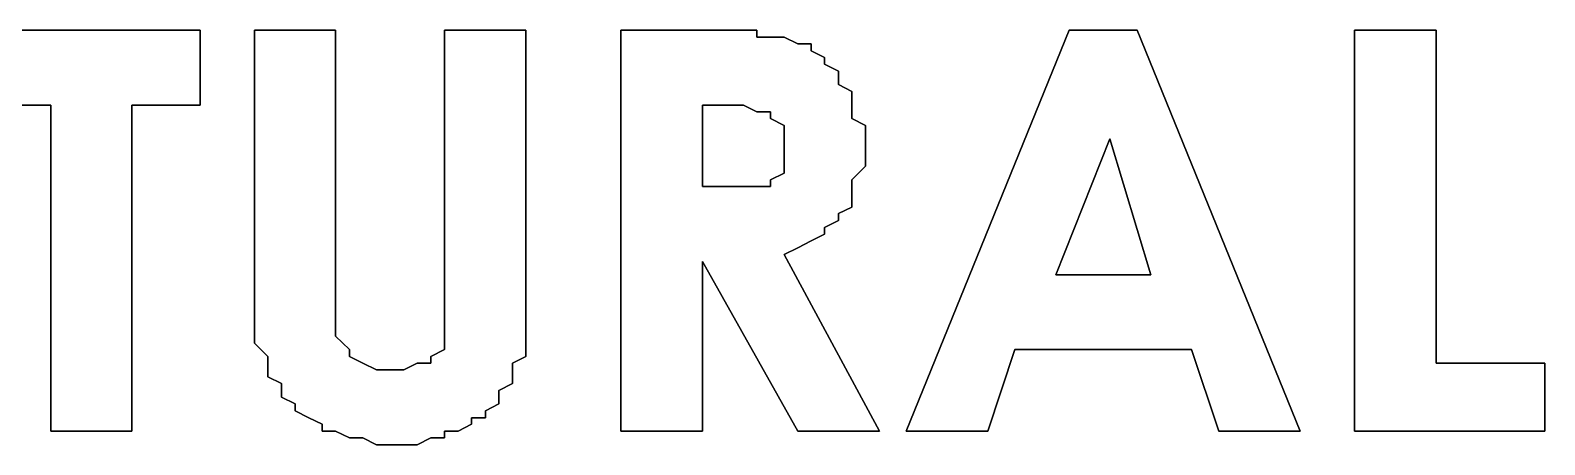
# Model space of a CAD drawing. Header units: metres. Extents: x 2.9 to 42.8, y 1.7 to 28.7.
# Drawn here: x 41.5061 to 41.8994, y 4.4944 to 4.602 of the extents above; entities that cross this region are included whole.
import ezdxf

# ---------------------------------------------------------------- set-up
doc = ezdxf.new("R2010")
doc.units = ezdxf.units.M
doc.layers.add('NEGRO', color=7, linetype='Continuous')

msp = doc.modelspace()

# ---------------------------------------------------------------- linework, layer by layer
at = {"layer": 'NEGRO', "lineweight": -3}
for points in [[(41.5502, 4.602), (41.4937, 4.602), (41.5502, 4.602)], [(41.5502, 4.5826), (41.5502, 4.602), (41.5502, 4.5826)], [(41.5643, 4.602), (41.5643, 4.5403), (41.5643, 4.602)], [(41.5854, 4.602), (41.5643, 4.602), (41.5854, 4.602)], [(41.5854, 4.535), (41.5854, 4.602), (41.5854, 4.535)], [(41.6348, 4.602), (41.6137, 4.602), (41.6348, 4.602)], [(41.6137, 4.602), (41.6137, 4.5367), (41.6137, 4.602)], [(41.6348, 4.5403), (41.6348, 4.602), (41.6348, 4.5403)], [(41.6595, 4.602), (41.6595, 4.4979), (41.6595, 4.602)], [(41.6807, 4.602), (41.6595, 4.602), (41.6807, 4.602)], [(41.6842, 4.602), (41.6807, 4.602), (41.6842, 4.602)], [(41.6878, 4.602), (41.6842, 4.602), (41.6878, 4.602)], [(41.6913, 4.602), (41.6878, 4.602), (41.6913, 4.602)], [(41.6948, 4.602), (41.6913, 4.602), (41.6948, 4.602)], [(41.6948, 4.6002), (41.6948, 4.602), (41.6948, 4.6002)], [(41.7759, 4.602), (41.7336, 4.4979), (41.7759, 4.602)], [(41.7936, 4.602), (41.7759, 4.602), (41.7936, 4.602)], [(41.8359, 4.4979), (41.7936, 4.602), (41.8359, 4.4979)], [(41.85, 4.602), (41.85, 4.4979), (41.85, 4.602)], [(41.8712, 4.602), (41.85, 4.602), (41.8712, 4.602)], [(41.8712, 4.5156), (41.8712, 4.602), (41.8712, 4.5156)], [(41.6983, 4.6002), (41.6948, 4.6002), (41.6983, 4.6002)], [(41.7019, 4.6002), (41.6983, 4.6002), (41.7019, 4.6002)], [(41.7054, 4.5985), (41.7019, 4.6002), (41.7054, 4.5985)], [(41.7089, 4.5985), (41.7054, 4.5985), (41.7089, 4.5985)], [(41.7089, 4.5967), (41.7089, 4.5985), (41.7089, 4.5967)], [(41.7124, 4.5949), (41.7089, 4.5967), (41.7124, 4.5949)], [(41.7124, 4.5932), (41.7124, 4.5949), (41.7124, 4.5932)], [(41.716, 4.5914), (41.7124, 4.5932), (41.716, 4.5914)], [(41.716, 4.5896), (41.716, 4.5914), (41.716, 4.5896)], [(41.716, 4.5879), (41.716, 4.5896), (41.716, 4.5879)], [(41.7195, 4.5861), (41.716, 4.5879), (41.7195, 4.5861)], [(41.7195, 4.5843), (41.7195, 4.5861), (41.7195, 4.5843)], [(41.4937, 4.5826), (41.5114, 4.5826), (41.4937, 4.5826)], [(41.5114, 4.5826), (41.5114, 4.4979), (41.5114, 4.5826)], [(41.5325, 4.4979), (41.5325, 4.5826), (41.5325, 4.4979)], [(41.5325, 4.5826), (41.5502, 4.5826), (41.5325, 4.5826)], [(41.6807, 4.5614), (41.6807, 4.5826), (41.6807, 4.5614)], [(41.6807, 4.5826), (41.6842, 4.5826), (41.6807, 4.5826)], [(41.6842, 4.5826), (41.6878, 4.5826), (41.6842, 4.5826)], [(41.6878, 4.5826), (41.6913, 4.5826), (41.6878, 4.5826)], [(41.6913, 4.5826), (41.6948, 4.5808), (41.6913, 4.5826)], [(41.7195, 4.5826), (41.7195, 4.5843), (41.7195, 4.5826)], [(41.7195, 4.5791), (41.7195, 4.5826), (41.7195, 4.5791)], [(41.6948, 4.5808), (41.6983, 4.5808), (41.6948, 4.5808)], [(41.6983, 4.5808), (41.6983, 4.5791), (41.6983, 4.5808)], [(41.6983, 4.5791), (41.7019, 4.5773), (41.6983, 4.5791)], [(41.723, 4.5773), (41.7195, 4.5791), (41.723, 4.5773)], [(41.7019, 4.5773), (41.7019, 4.5738), (41.7019, 4.5773)], [(41.723, 4.5738), (41.723, 4.5773), (41.723, 4.5738)], [(41.7019, 4.5738), (41.7019, 4.572), (41.7019, 4.5738)], [(41.7019, 4.572), (41.7019, 4.5685), (41.7019, 4.572)], [(41.723, 4.572), (41.723, 4.5738), (41.723, 4.572)], [(41.723, 4.5685), (41.723, 4.572), (41.723, 4.5685)], [(41.7724, 4.5385), (41.7865, 4.5738), (41.7724, 4.5385)], [(41.7865, 4.5738), (41.7971, 4.5385), (41.7865, 4.5738)], [(41.7019, 4.5685), (41.7019, 4.5667), (41.7019, 4.5685)], [(41.7019, 4.5667), (41.7019, 4.5649), (41.7019, 4.5667)], [(41.7195, 4.5632), (41.723, 4.5667), (41.7195, 4.5632)], [(41.723, 4.5667), (41.723, 4.5685), (41.723, 4.5667)], [(41.7019, 4.5649), (41.6983, 4.5632), (41.7019, 4.5649)], [(41.6983, 4.5632), (41.6983, 4.5614), (41.6983, 4.5632)], [(41.7195, 4.5614), (41.7195, 4.5632), (41.7195, 4.5614)], [(41.6842, 4.5614), (41.6807, 4.5614), (41.6842, 4.5614)], [(41.6878, 4.5614), (41.6842, 4.5614), (41.6878, 4.5614)], [(41.6913, 4.5614), (41.6878, 4.5614), (41.6913, 4.5614)], [(41.6948, 4.5614), (41.6913, 4.5614), (41.6948, 4.5614)], [(41.6983, 4.5614), (41.6948, 4.5614), (41.6983, 4.5614)], [(41.7195, 4.5597), (41.7195, 4.5614), (41.7195, 4.5597)], [(41.7195, 4.5561), (41.7195, 4.5597), (41.7195, 4.5561)], [(41.716, 4.5544), (41.7195, 4.5561), (41.716, 4.5544)], [(41.7124, 4.5508), (41.716, 4.5526), (41.7124, 4.5508)], [(41.7124, 4.5491), (41.7124, 4.5508), (41.7124, 4.5491)], [(41.716, 4.5526), (41.716, 4.5544), (41.716, 4.5526)], [(41.7054, 4.5455), (41.7089, 4.5473), (41.7054, 4.5455)], [(41.7089, 4.5473), (41.7124, 4.5491), (41.7089, 4.5473)], [(41.7019, 4.5438), (41.7054, 4.5455), (41.7019, 4.5438)], [(41.7266, 4.4979), (41.7019, 4.5438), (41.7266, 4.4979)], [(41.5643, 4.5403), (41.5643, 4.5367), (41.5643, 4.5403)], [(41.6348, 4.5367), (41.6348, 4.5403), (41.6348, 4.5367)], [(41.6807, 4.4979), (41.6807, 4.542), (41.6807, 4.4979)], [(41.6807, 4.542), (41.7054, 4.4979), (41.6807, 4.542)], [(41.5643, 4.5367), (41.5643, 4.5332), (41.5643, 4.5367)], [(41.5854, 4.5314), (41.5854, 4.535), (41.5854, 4.5314)], [(41.6137, 4.5367), (41.6137, 4.535), (41.6137, 4.5367)], [(41.6137, 4.535), (41.6137, 4.5314), (41.6137, 4.535)], [(41.6348, 4.5332), (41.6348, 4.5367), (41.6348, 4.5332)], [(41.7971, 4.5385), (41.7724, 4.5385), (41.7971, 4.5385)], [(41.5643, 4.5332), (41.5643, 4.5314), (41.5643, 4.5332)], [(41.5643, 4.5314), (41.5643, 4.5279), (41.5643, 4.5314)], [(41.5854, 4.5279), (41.5854, 4.5314), (41.5854, 4.5279)], [(41.6137, 4.5314), (41.6137, 4.5279), (41.6137, 4.5314)], [(41.6348, 4.5297), (41.6348, 4.5332), (41.6348, 4.5297)], [(41.5643, 4.5279), (41.5643, 4.5244), (41.5643, 4.5279)], [(41.5854, 4.5261), (41.5854, 4.5279), (41.5854, 4.5261)], [(41.6137, 4.5279), (41.6137, 4.5261), (41.6137, 4.5279)], [(41.6348, 4.5279), (41.6348, 4.5297), (41.6348, 4.5279)], [(41.6348, 4.5244), (41.6348, 4.5279), (41.6348, 4.5244)], [(41.5643, 4.5244), (41.5643, 4.5226), (41.5643, 4.5244)], [(41.5854, 4.5226), (41.5854, 4.5261), (41.5854, 4.5226)], [(41.6137, 4.5261), (41.6137, 4.5244), (41.6137, 4.5261)], [(41.6137, 4.5244), (41.6137, 4.5226), (41.6137, 4.5244)], [(41.6348, 4.5226), (41.6348, 4.5244), (41.6348, 4.5226)], [(41.5643, 4.5226), (41.5643, 4.5208), (41.5643, 4.5226)], [(41.5643, 4.5208), (41.5678, 4.5173), (41.5643, 4.5208)], [(41.589, 4.5191), (41.5854, 4.5226), (41.589, 4.5191)], [(41.589, 4.5173), (41.589, 4.5191), (41.589, 4.5173)], [(41.6137, 4.5191), (41.6101, 4.5173), (41.6137, 4.5191)], [(41.6137, 4.5226), (41.6137, 4.5191), (41.6137, 4.5226)], [(41.6348, 4.5208), (41.6348, 4.5226), (41.6348, 4.5208)], [(41.6348, 4.5191), (41.6348, 4.5208), (41.6348, 4.5191)], [(41.6348, 4.5173), (41.6348, 4.5191), (41.6348, 4.5173)], [(41.7548, 4.4979), (41.7618, 4.5191), (41.7548, 4.4979)], [(41.7618, 4.5191), (41.8077, 4.5191), (41.7618, 4.5191)], [(41.8077, 4.5191), (41.8148, 4.4979), (41.8077, 4.5191)], [(41.5678, 4.5173), (41.5678, 4.5156), (41.5678, 4.5173)], [(41.5678, 4.5156), (41.5678, 4.5138), (41.5678, 4.5156)], [(41.5925, 4.5156), (41.589, 4.5173), (41.5925, 4.5156)], [(41.596, 4.5138), (41.5925, 4.5156), (41.596, 4.5138)], [(41.6066, 4.5156), (41.6031, 4.5138), (41.6066, 4.5156)], [(41.6101, 4.5156), (41.6066, 4.5156), (41.6101, 4.5156)], [(41.6101, 4.5173), (41.6101, 4.5156), (41.6101, 4.5173)], [(41.6313, 4.5156), (41.6348, 4.5173), (41.6313, 4.5156)], [(41.6313, 4.5138), (41.6313, 4.5156), (41.6313, 4.5138)], [(41.8994, 4.5156), (41.8712, 4.5156), (41.8994, 4.5156)], [(41.8994, 4.4979), (41.8994, 4.5156), (41.8994, 4.4979)], [(41.5678, 4.5138), (41.5678, 4.512), (41.5678, 4.5138)], [(41.5678, 4.512), (41.5713, 4.5103), (41.5678, 4.512)], [(41.5996, 4.5138), (41.596, 4.5138), (41.5996, 4.5138)], [(41.6031, 4.5138), (41.5996, 4.5138), (41.6031, 4.5138)], [(41.6313, 4.5103), (41.6313, 4.5138), (41.6313, 4.5103)], [(41.5713, 4.5103), (41.5713, 4.5085), (41.5713, 4.5103)], [(41.5713, 4.5085), (41.5713, 4.5067), (41.5713, 4.5085)], [(41.6278, 4.5085), (41.6313, 4.5103), (41.6278, 4.5085)], [(41.6278, 4.5067), (41.6278, 4.5085), (41.6278, 4.5067)], [(41.5713, 4.5067), (41.5749, 4.505), (41.5713, 4.5067)], [(41.5749, 4.505), (41.5749, 4.5032), (41.5749, 4.505)], [(41.6243, 4.5032), (41.6278, 4.505), (41.6243, 4.5032)], [(41.6278, 4.505), (41.6278, 4.5067), (41.6278, 4.505)], [(41.5749, 4.5032), (41.5784, 4.5014), (41.5749, 4.5032)], [(41.5784, 4.5014), (41.5819, 4.4997), (41.5784, 4.5014)], [(41.5819, 4.4997), (41.5819, 4.4979), (41.5819, 4.4997)], [(41.6172, 4.4979), (41.6207, 4.4997), (41.6172, 4.4979)], [(41.6207, 4.4997), (41.6207, 4.5014), (41.6207, 4.4997)], [(41.6207, 4.5014), (41.6243, 4.5014), (41.6207, 4.5014)], [(41.6243, 4.5014), (41.6243, 4.5032), (41.6243, 4.5014)], [(41.5114, 4.4979), (41.5325, 4.4979), (41.5114, 4.4979)], [(41.5819, 4.4979), (41.5854, 4.4979), (41.5819, 4.4979)], [(41.5854, 4.4979), (41.589, 4.4962), (41.5854, 4.4979)], [(41.589, 4.4962), (41.5925, 4.4962), (41.589, 4.4962)], [(41.5925, 4.4962), (41.596, 4.4944), (41.5925, 4.4962)], [(41.6066, 4.4944), (41.6101, 4.4962), (41.6066, 4.4944)], [(41.6101, 4.4962), (41.6137, 4.4962), (41.6101, 4.4962)], [(41.6137, 4.4962), (41.6137, 4.4979), (41.6137, 4.4962)], [(41.6137, 4.4979), (41.6172, 4.4979), (41.6137, 4.4979)], [(41.6595, 4.4979), (41.6807, 4.4979), (41.6595, 4.4979)], [(41.7054, 4.4979), (41.7266, 4.4979), (41.7054, 4.4979)], [(41.7336, 4.4979), (41.7548, 4.4979), (41.7336, 4.4979)], [(41.8148, 4.4979), (41.8359, 4.4979), (41.8148, 4.4979)], [(41.85, 4.4979), (41.8994, 4.4979), (41.85, 4.4979)], [(41.596, 4.4944), (41.5996, 4.4944), (41.596, 4.4944)], [(41.5996, 4.4944), (41.6031, 4.4944), (41.5996, 4.4944)], [(41.6031, 4.4944), (41.6066, 4.4944), (41.6031, 4.4944)]]:
    msp.add_lwpolyline(points, dxfattribs=at)

doc.saveas('drawing.dxf')
